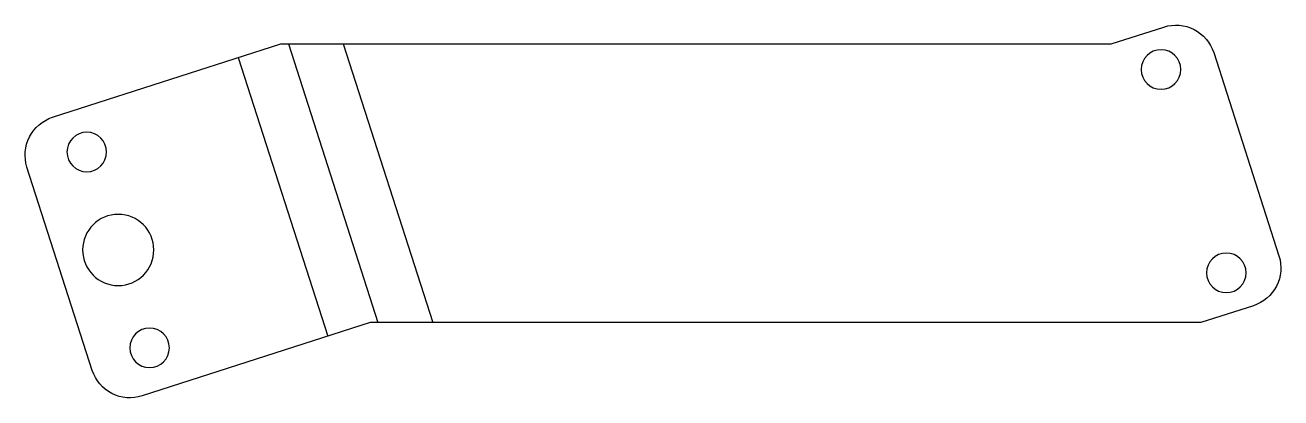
# Model space of a CAD drawing. Header units: millimetres. Extents: x -44 to 115, y -10 to 38.
import ezdxf

# ---------------------------------------------------------------- set-up
doc = ezdxf.new("R2010")
doc.units = ezdxf.units.MM

msp = doc.modelspace()

# ---------------------------------------------------------------- linework, layer by layer
at = {"layer": 'BEND'}
msp.add_line((-10.33, 35.23), (0.98, 0), dxfattribs=at)
at = {"layer": 'BEND_EXTENT'}
for p, q in [((-3.41, 35.23), (7.91, 0)), ((-16.7, 33.5), (-5.38, -1.73))]:
    msp.add_line(p, q, dxfattribs=at)
at = {"layer": 'INTERIOR_PROFILES', "extrusion": (0, 0, -1)}
for centre, radius in [((-100.01, 32), 2.5), ((35.85, 21.57), 2.5), ((31.87, 9.19), 4.5), ((-108.27, 6.29), 2.5), ((27.9, -3.19), 2.5)]:
    msp.add_circle(centre, radius, dxfattribs=at)
at = {"layer": 'OUTER_PROFILES'}
msp.add_lwpolyline([(105.03, 0), (0, 0), (-28.86, -9.27, -0.414214), (-35.15, -6.04), (-43.41, 19.67, -0.414214), (-40.17, 25.96), (-11.32, 35.23), (93.72, 35.23), (100.38, 37.37, -0.414214), (106.67, 34.14), (114.93, 8.43, -0.414214), (111.7, 2.14)], format="xyb", close=True, dxfattribs=at)

doc.saveas('drawing.dxf')
